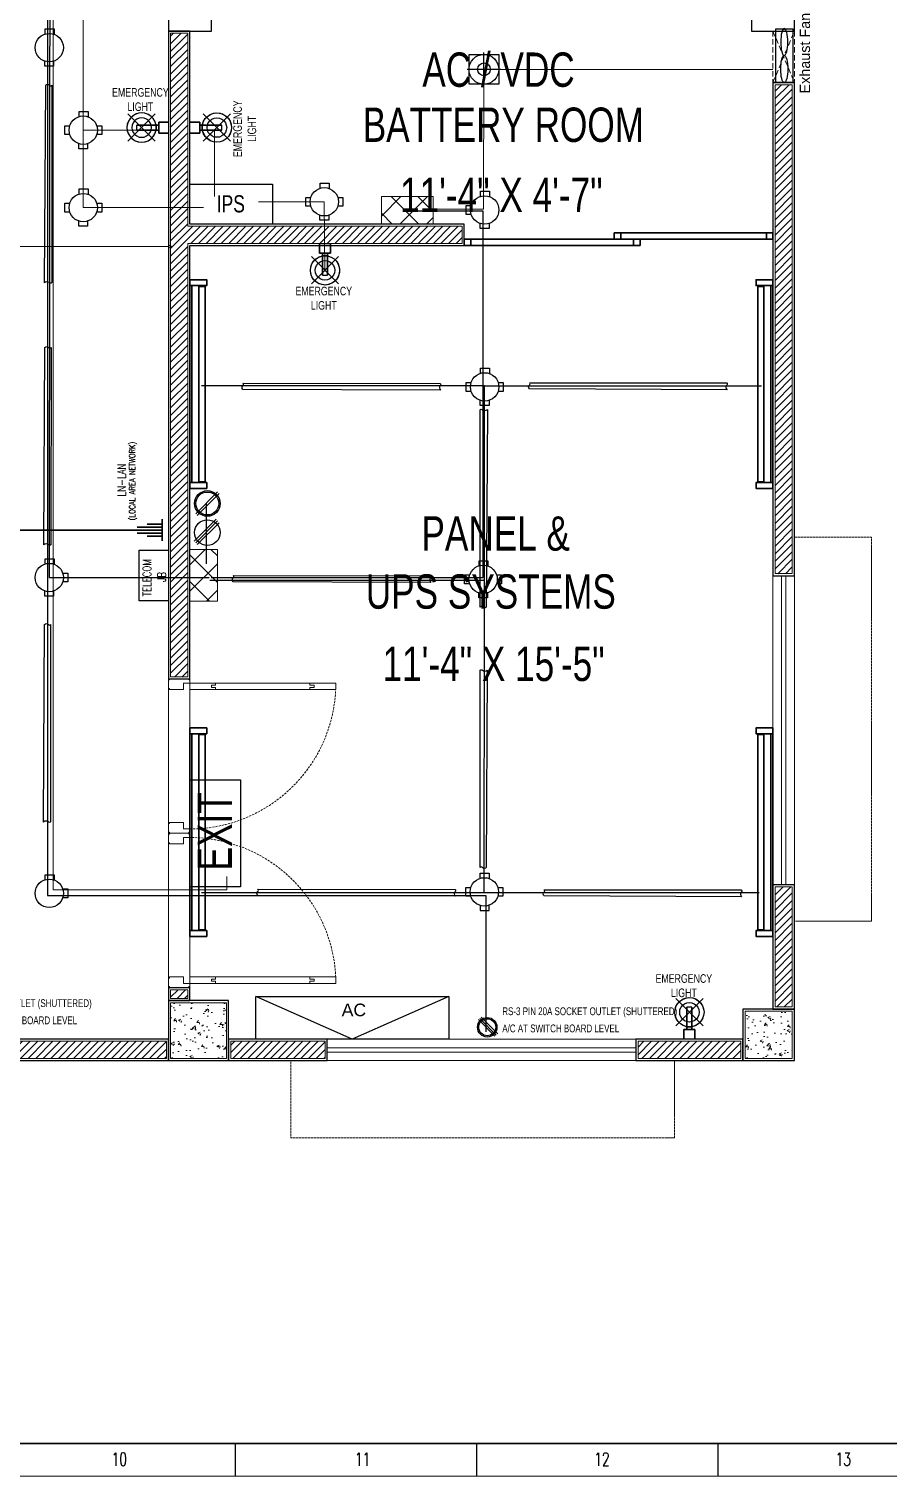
# Model space of a CAD drawing. Header units: inches. Extents: x 62 to 3150, y -3 to 634.
# Drawn here: x 577 to 777.4, y -3.2 to 334.1 of the extents above; entities that cross this region are included whole.
import ezdxf
from ezdxf.enums import TextEntityAlignment as Align

# ---------------------------------------------------------------- set-up
doc = ezdxf.new("R2010")
doc.units = ezdxf.units.IN
doc.header["$MEASUREMENT"] = 0
for name, pattern in [('DASH', [0.35, 0.25, -0.1]), ('DASHED', [0.75, 0.5, -0.25]), ('XREF-GROUND-A1$0$HIDDEN2', [0.1875, 0.125, -0.0625])]:
    doc.linetypes.add(name, pattern=pattern)
doc.layers.get('Defpoints').update_dxf_attribs({"lineweight": 0})
for name, color, linetype in [('Cables', 7, 'Continuous'), ('COLLUM', 1, 'Continuous'), ('dimention', 7, 'Continuous'), ('Exhaust Fans', 7, 'Continuous'), ('HVAC', 44, 'Continuous'), ('Layer 1', 7, 'Continuous'), ('Lights', 7, 'Continuous'), ('Plant Layout', 7, 'Continuous'), ('Sockets', 7, 'Continuous'), ('wall 05', 252, 'Continuous')]:
    doc.layers.add(name, color=color, linetype=linetype)
for name, color, linetype, lineweight in [('DOOR', 115, 'Continuous', 15), ('E-LAN', 6, 'Continuous', 30), ('E-WTL-Wall-Tube-Light', 7, 'Continuous', 30), ('Glass', 5, 'Continuous', 9), ('HACTH', 8, 'Continuous', 9), ('Plaster Line', 252, 'Continuous', 15), ('Sunshed', 5, 'Continuous', 15), ('Switchboard', 30, 'Continuous', 13), ('Text', 252, 'Continuous', 15), ('WINDOW', 140, 'Continuous', 9)]:
    doc.layers.add(name, color=color, linetype=linetype, lineweight=lineweight)
doc.styles.get("Standard").update_dxf_attribs({"font": 'arial.ttf'})
doc.styles.add('Swiss721', font='swisscl.ttf')
doc.styles.add('TAVE1', font='ROMANS.shx', dxfattribs={"width": 0.75})
doc.styles.add('TEG BORDER', font='txt_qlt.shx', dxfattribs={"width": 0.7, "bigfont": 'hztxt.shx'})
pattern_1 = [(50, (-410343.6595, -241873.729), (5.37945137, -0.470641012), [0.5625, -6.1875]), (355, (-410343.6595, -241873.729), (-1.040635, 5.641441), [0.45, -4.95]), (100.4514, (-410343.211, -241873.7683), (4.338820363, 5.170796565), [0.478051425, -5.25856584]), (46.1842, (-410343.6595, -241872.229), (8.004307865, -1.24139261), [0.84375, -9.28125]), (96.6356, (-410342.9925, -241872.3326), (7.00997029, 7.30588403), [0.71707716, -7.8878475]), (351.1842, (-410343.6595, -241872.229), (7.00996459, 7.3058895), [0.675, -7.425]), (21, (-410342.9095, -241872.604), (4.47680289, -3.01964168), [0.5625, -6.1875]), (326, (-410342.9095, -241872.604), (1.82486499, 5.43862534), [0.45, -4.95]), (71.4514, (-410342.5365, -241872.856), (6.301669714, 2.418978725), [0.478051425, -5.25856584]), (37.5, (-410343.6595, -241873.7291), (0.091198915, 2.496703904), [0, -4.89, 0, -5.025, 0, -4.96875]), (7.5, (-410343.6595, -241873.729), (1.973021531, 2.958087839), [0, -2.865, 0, -4.7775, 0, -1.89375]), (327.5, (-410345.332, -241873.7291), (4.003668271, -0.169161538), [0, -1.875, 0, -5.85, 0, -7.7625]), (317.5, (-410346.082, -241873.729), (4.37389627, 0.750787367), [0, -2.4375, 0, -3.885, 0, -5.5125])]

# ---------------------------------------------------------------- blocks, each defined once
blk = doc.blocks.new('A$C20C675F6')
at = {"layer": 'Defpoints'}
for points in [[(0.25, 72), (0.25, 71.75), (0, 71.75), (0, 72)], [(5, 72), (5, 71.75), (4.75, 71.75), (4.75, 72)], [(0.25, 36), (0.25, 36.25), (0, 36.25), (0, 36)], [(0.25, 36), (0.25, 35.75), (0, 35.75), (0, 36)], [(5, 36), (5, 36.25), (4.75, 36.25), (4.75, 36)], [(5, 36), (5, 35.75), (4.75, 35.75), (4.75, 36)], [(0.25, 0), (0.25, 0.25), (0, 0.25), (0, 0)], [(5, 0), (5, 0.25), (4.75, 0.25), (4.75, 0)]]:
    blk.add_lwpolyline(points, close=True, dxfattribs=at)
at = {"layer": 'DOOR'}
for points in [[(5, 71), (3.5, 71), (3.5, 69.5), (0.25, 69.5), (0.25, 69.75), (0, 69.75), (0, 71.75), (0.25, 71.75), (0.25, 72), (4.75, 72), (4.75, 71.75), (5, 71.75), (5, 71)], [(10, 70.25), (10, 70), (11, 70), (11, 69.5), (5, 69.5), (5, 71), (11, 71), (11, 70.5), (10, 70.5), (10, 70.25), (10, 70.5), (11, 70.5), (11, 71), (33, 71), (33, 70.5), (34, 70.5), (34, 70), (33, 70), (33, 69.5), (11, 69.5), (39, 69.5), (39, 71), (33, 71)], [(5, 37), (3.5, 37), (3.5, 38.5), (0.25, 38.5), (0.25, 38.25), (0, 38.25), (0, 36.25), (0.25, 36.25), (0.25, 36), (4.75, 36), (4.75, 36.25), (5, 36.25), (5, 37)], [(5, 35), (3.5, 35), (3.5, 33.5), (0.25, 33.5), (0.25, 33.75), (0, 33.75), (0, 35.75), (0.25, 35.75), (0.25, 36), (4.75, 36), (4.75, 35.75), (5, 35.75), (5, 35)], [(5, 1), (3.5, 1), (3.5, 2.5), (0.25, 2.5), (0.25, 2.25), (0, 2.25), (0, 0.25), (0.25, 0.25), (0.25, 0), (4.75, 0), (4.75, 0.25), (5, 0.25), (5, 1)], [(10, 1.75), (10, 2), (11, 2), (11, 2.5), (5, 2.5), (5, 1), (11, 1), (11, 1.5), (10, 1.5), (10, 1.75), (10, 1.5), (11, 1.5), (11, 1), (33, 1), (33, 1.5), (34, 1.5), (34, 2), (33, 2), (33, 2.5), (11, 2.5), (39, 2.5), (39, 1), (33, 1)]]:
    blk.add_lwpolyline(points, dxfattribs=at)
at = {"layer": 'DOOR', "linetype": 'DASHED', "lineweight": 0}
for centre, start, end in [((4.98, 71.06), 270.0403, 357.3754), ((4.98, 0.94), 2.6246, 89.9597)]:
    blk.add_arc(centre, 34.06, start, end, dxfattribs=at)
at = {"layer": 'HACTH', "lineweight": 0, "ltscale": 10}
for p, q in [((0, 2.25), (0, 69.75)), ((5, 1.5), (5, 69.5))]:
    blk.add_line(p, q, dxfattribs=at)
blk = doc.blocks.new('tr')
at = {"layer": 'Plaster Line'}
for p, q in [((143968.45, 171283.63), (143927.45, 171283.63)), ((143927.45, 171283.63), (143927.45, 171279.63)), ((143968.45, 171279.63), (143968.45, 171283.63)), ((144100.45, 171283.63), (144053.45, 171283.63)), ((144053.45, 171283.63), (144053.45, 171279.63)), ((144100.45, 171279.63), (144100.45, 171283.63)), ((144226.45, 171283.63), (144185.45, 171283.63)), ((144185.45, 171283.63), (144185.45, 171279.63)), ((144226.45, 171279.63), (144226.45, 171283.63)), ((143927.45, 171279.63), (143968.45, 171279.63)), ((144053.45, 171279.63), (144100.45, 171279.63)), ((144185.45, 171279.63), (144226.45, 171279.63))]:
    blk.add_line(p, q, dxfattribs=at)
blk = doc.blocks.new('qm')
at = {"layer": 'wall 05'}
for p, q in [((143968.95, 171284.13), (143926.95, 171284.13)), ((143926.95, 171284.13), (143926.95, 171279.13)), ((143968.95, 171279.13), (143968.95, 171284.13)), ((144100.95, 171284.13), (144052.95, 171284.13)), ((144052.95, 171284.13), (144052.95, 171279.13)), ((144100.95, 171279.13), (144100.95, 171284.13)), ((144226.95, 171284.13), (144184.95, 171284.13)), ((144184.95, 171284.13), (144184.95, 171279.13)), ((144226.95, 171279.13), (144226.95, 171284.13)), ((143926.95, 171279.13), (143968.95, 171279.13)), ((144052.95, 171279.13), (144100.95, 171279.13)), ((144184.95, 171279.13), (144226.95, 171279.13))]:
    blk.add_line(p, q, dxfattribs=at)
blk = doc.blocks.new('bg')
at = {"layer": 'wall 05'}
for p, q in [((144263.99, 171284.13), (144240.95, 171284.13)), ((144240.95, 171284.13), (144240.95, 171279.13)), ((144263.99, 171279.13), (144263.99, 171284.13)), ((144360.95, 171284.13), (144335.99, 171284.13)), ((144335.99, 171284.13), (144335.99, 171279.13)), ((144360.95, 171279.13), (144360.95, 171284.13)), ((144240.95, 171279.13), (144263.99, 171279.13)), ((144335.99, 171279.13), (144360.95, 171279.13))]:
    blk.add_line(p, q, dxfattribs=at)
blk = doc.blocks.new('dp')
at = {"layer": 'Plaster Line'}
for p, q in [((144263.49, 171283.63), (144241.45, 171283.63)), ((144241.45, 171283.63), (144241.45, 171279.63)), ((144263.49, 171279.63), (144263.49, 171283.63)), ((144360.45, 171283.63), (144336.49, 171283.63)), ((144336.49, 171283.63), (144336.49, 171279.63)), ((144360.45, 171279.63), (144360.45, 171283.63)), ((144241.45, 171279.63), (144263.49, 171279.63)), ((144336.49, 171279.63), (144360.45, 171279.63))]:
    blk.add_line(p, q, dxfattribs=at)
blk = doc.blocks.new('252 BORDER A2')
at = {"linetype": 'Continuous'}
blk.add_line((5, 5), (489, 5), dxfattribs=at)
for p, q in [((371.25, 0), (371.25, 5)), ((408.37, 0), (408.37, 5)), ((445.5, 0), (445.5, 5))]:
    blk.add_line(p, q)
at = {"color": 5, "lineweight": 15}
blk.add_lwpolyline([(0, 420), (594, 420), (594, 0), (0, 0)], close=True, dxfattribs=at)
blk.add_lwpolyline([(5, 415), (589, 415), (589, 5), (5, 5)], close=True)
at = {"char_height": 2, "width": 2, "attachment_point": 7, "style": 'TEG BORDER'}
for s, insert in [('\\pi2.2204e-016;10', (352.17, 1.59)), ('\\pi0.3;11', (389.3, 1.59)), ('\\pi2.2204e-016;12', (426.42, 1.59)), ('\\pi2.2204e-016;13', (463.55, 1.59))]:
    blk.add_mtext(s, dxfattribs=dict(at, insert=insert))
blk = doc.blocks.new('ASDSAETR')
for p, q in [((51404, -7188.31), (51404, -7197.3)), ((51404, -7190.29), (51410.36, -7190.29)), ((51404, -7191.55), (51414.43, -7191.55)), ((51404, -7192.81), (51418.49, -7192.81)), ((51404, -7194.07), (51414.43, -7194.07)), ((51404, -7195.33), (51410.36, -7195.33))]:
    blk.add_line(p, q)
blk = doc.blocks.new('A$C63C712C3')
at = {"ltscale": 2}
for p, q in [((39.8, 42), (33.8, 42)), ((39.8, 15.9), (33.8, 15.9)), ((1230.6, 42), (1236.6, 42)), ((1230.6, 15.9), (1236.6, 15.9))]:
    blk.add_line(p, q, dxfattribs=at)
for points in [[(35.5, 102.6), (0, 102.6), (0, 0), (35.5, 0)], [(35.5, 102.6), (1235.5, 102.6), (1235.5, 90.2), (35.5, 90.2)], [(1235.5, 102.6), (1270.9, 102.6), (1270.9, 0), (1235.5, 0)], [(39.8, 47.6), (1230.6, 47.6), (1230.6, 10.1), (39.8, 10.1)]]:
    blk.add_lwpolyline(points, close=True, dxfattribs=at)

msp = doc.modelspace()

# ---------------------------------------------------------------- hatches: boundary and pattern name
at = {"layer": 'HACTH'}
h = msp.add_hatch(dxfattribs=at)
h.set_pattern_fill('ANSI31', color=256, scale=10, style=0)
h.set_pattern_definition([(45, (-410343.6595, -241873.7291), (-0.8838834765, 0.8838834765), [])])
h.paths.add_polyline_path([(436.02, 98.15), (436.02, 94.15), (483.02, 94.15), (483.02, 98.15)])
h.paths.add_polyline_path([(609.02, 94.15), (609.02, 98.15), (568.02, 98.15), (568.02, 94.15)])
h.paths.add_polyline_path([(624.02, 98.15), (624.02, 94.15), (646.06, 94.15), (646.06, 98.15)])
h.paths.add_polyline_path([(743.02, 94.15), (743.02, 98.15), (719.06, 98.15), (719.06, 94.15)])
h.paths.add_polyline_path([(751.02, 106.15), (755.02, 106.15), (755.02, 134.15), (751.02, 134.15)])
h.paths.add_polyline_path([(755.02, 231.22), (751.02, 231.22), (751.02, 207.15), (755.02, 207.15)])
h.paths.add_polyline_path([(751.02, 231.15), (755.02, 231.15), (755.02, 321.15), (751.02, 321.15)])
h.paths.add_polyline_path([(610.02, 183.15), (614.02, 183.15), (614.02, 284.15), (678.02, 284.15), (678.02, 288.15), (614.02, 288.15), (614.02, 333.15), (610.02, 333.15)])
h = msp.add_hatch(dxfattribs=at)
h.set_pattern_fill('ANSI31', color=256, scale=10, style=0)
h.set_pattern_definition([(45, (-140613.849, -171268.2484), (-0.8838834765, 0.8838834765), [])])
h.paths.add_polyline_path([(614.02, 108.15), (614.02, 110.15), (610.02, 110.15), (610.02, 108.15)])
h = msp.add_hatch(dxfattribs=at)
h.set_pattern_fill('AR-CONC', color=256, scale=0.75, style=0)
h.set_pattern_definition(pattern_1)
h.paths.add_polyline_path([(610.02, 94.15), (623.02, 94.15), (623.02, 107.15), (610.02, 107.15)])
h = msp.add_hatch(dxfattribs=at)
h.set_pattern_fill('AR-CONC', color=256, scale=0.75, style=0)
h.set_pattern_definition(pattern_1)
h.paths.add_polyline_path([(755.02, 105.15), (744.02, 105.15), (744.02, 94.15), (755.02, 94.15)])
at = {"layer": 'Switchboard'}
h = msp.add_hatch(dxfattribs=at)
h.set_pattern_fill('ANSI37', color=256, scale=35)
h.set_pattern_definition([(45, (396.569, -157.7323), (-3.093592, 3.093592), []), (135, (396.569, -157.7323), (-3.093592, -3.093592), [])])
h.paths.add_polyline_path([(671.23, 288.65), (671.23, 295.06), (659.17, 295.06), (659.17, 288.65)])
h = msp.add_hatch(dxfattribs=at)
h.set_pattern_fill('ANSI37', color=256, scale=35, angle=90)
h.set_pattern_definition([(135, (1067.3186, -61.844), (-3.093592, -3.093592), []), (225, (1067.3186, -61.844), (3.093592, -3.093592), [])])
h.paths.add_polyline_path([(620.93, 212.82), (614.52, 212.82), (614.52, 200.75), (620.93, 200.75)])

# ---------------------------------------------------------------- linework, layer by layer
at = {"color": 5, "lineweight": 20}
for p, q in [((582.62, 452.33), (582.62, 133.45)), ((623.15, 133.45), (623.15, 136.56)), ((582.62, 133.45), (623.15, 133.45))]:
    msp.add_line(p, q, dxfattribs=at)
at = {"color": 149, "lineweight": 20}
for p, q in [((589.63, 292.5), (589.63, 397.02)), ((589.63, 310.54), (602.67, 310.58)), ((620.22, 310.58), (620.22, 295.08)), ((630.48, 293.85), (645.86, 293.85)), ((645.86, 293.85), (646.02, 277.88)), ((617.71, 292.5), (589.63, 292.5))]:
    msp.add_line(p, q, dxfattribs=at)
for p, q in [((580.77, 332.96), (580.77, 334.13)), ((580.77, 334.13), (582.83, 334.13)), ((582.83, 334.13), (582.84, 332.89)), ((580.67, 325.47), (580.67, 326.64)), ((582.73, 325.47), (580.67, 325.47)), ((582.73, 326.64), (582.73, 325.47)), ((588.7, 313.71), (588.7, 314.88)), ((588.7, 314.88), (590.76, 314.88)), ((590.76, 314.88), (590.77, 313.65)), ((585.32, 309.5), (585.32, 311.57)), ((585.32, 311.57), (586.49, 311.57)), ((592.78, 311.57), (593.95, 311.57)), ((593.95, 311.57), (593.95, 309.5)), ((586.49, 309.5), (585.32, 309.5)), ((588.6, 306.23), (588.6, 307.4)), ((590.66, 307.4), (590.66, 306.23)), ((593.95, 309.5), (592.78, 309.5)), ((590.66, 306.23), (588.6, 306.23)), ((644.92, 297.03), (644.92, 298.2)), ((644.92, 298.2), (646.99, 298.2)), ((646.99, 298.2), (646.99, 296.96)), ((585.32, 291.46), (585.32, 293.53)), ((585.32, 293.53), (586.49, 293.53)), ((588.7, 295.67), (588.7, 296.84)), ((588.7, 296.84), (590.76, 296.84)), ((590.76, 296.84), (590.77, 295.61)), ((592.78, 293.53), (593.95, 293.53)), ((593.95, 293.53), (593.95, 291.46)), ((641.55, 292.82), (641.55, 294.88)), ((641.55, 294.88), (642.72, 294.88)), ((649, 294.88), (650.17, 294.88)), ((650.17, 294.88), (650.17, 292.82)), ((682.34, 295.13), (682.34, 296.3)), ((682.34, 296.3), (684.41, 296.3)), ((684.41, 296.3), (684.41, 295.06)), ((586.49, 291.46), (585.32, 291.46)), ((593.95, 291.46), (592.78, 291.46)), ((642.72, 292.82), (641.55, 292.82)), ((644.82, 289.54), (644.82, 290.71)), ((646.89, 290.71), (646.89, 289.54)), ((650.17, 292.82), (649, 292.82)), ((678.97, 290.92), (678.97, 292.98)), ((678.97, 292.98), (680.14, 292.98)), ((680.14, 290.92), (678.97, 290.92)), ((588.6, 288.19), (588.6, 289.35)), ((590.66, 288.19), (588.6, 288.19)), ((590.66, 289.35), (590.66, 288.19)), ((646.89, 289.54), (644.82, 289.54)), ((682.24, 287.64), (682.24, 288.81)), ((684.31, 287.64), (682.24, 287.64)), ((684.31, 288.81), (684.31, 287.64)), ((682.34, 253.87), (682.34, 255.04)), ((682.34, 255.04), (684.41, 255.04)), ((684.41, 255.04), (684.41, 253.81)), ((678.97, 249.66), (678.97, 251.73)), ((678.97, 251.73), (680.14, 251.73)), ((680.14, 249.66), (678.97, 249.66)), ((686.43, 251.73), (687.59, 251.73)), ((687.59, 249.66), (686.43, 249.66)), ((687.59, 251.73), (687.59, 249.66)), ((682.24, 246.39), (682.24, 247.56)), ((684.31, 246.39), (682.24, 246.39)), ((684.31, 247.56), (684.31, 246.39)), ((580.77, 209.44), (580.77, 210.61)), ((580.77, 210.61), (582.83, 210.61)), ((582.83, 210.61), (582.84, 209.37)), ((681.98, 209), (681.98, 210.17)), ((681.98, 210.17), (684.04, 210.17)), ((684.04, 210.17), (684.05, 208.94)), ((584.85, 207.3), (586.02, 207.3)), ((586.02, 207.3), (586.02, 205.23)), ((678.6, 204.79), (678.6, 206.86)), ((678.6, 206.86), (679.77, 206.86)), ((686.06, 206.86), (687.23, 206.86)), ((687.23, 206.86), (687.23, 204.79)), ((580.67, 201.95), (580.67, 203.12)), ((582.73, 203.12), (582.73, 201.95)), ((586.02, 205.23), (584.85, 205.23)), ((679.77, 204.79), (678.6, 204.79)), ((681.88, 201.52), (681.88, 202.68)), ((683.94, 202.68), (683.94, 201.52)), ((687.23, 204.79), (686.06, 204.79)), ((582.73, 201.95), (580.67, 201.95)), ((683.94, 201.52), (681.88, 201.52)), ((580.77, 135.82), (580.77, 136.99)), ((580.77, 136.99), (582.83, 136.99)), ((582.83, 136.99), (582.84, 135.76)), ((682.26, 136.16), (682.26, 137.33)), ((682.26, 137.33), (684.33, 137.33)), ((684.33, 137.33), (684.33, 136.09)), ((584.85, 133.68), (586.02, 133.68)), ((586.02, 131.61), (584.85, 131.61)), ((586.02, 133.68), (586.02, 131.61)), ((678.88, 131.95), (678.88, 134.02)), ((678.88, 134.02), (680.05, 134.02)), ((680.05, 131.95), (678.88, 131.95)), ((686.34, 134.02), (687.51, 134.02)), ((687.51, 131.95), (686.34, 131.95)), ((687.51, 134.02), (687.51, 131.95)), ((682.26, 129.81), (682.26, 128.64)), ((682.26, 128.64), (684.33, 128.64)), ((684.33, 128.64), (684.33, 129.88))]:
    msp.add_line(p, q)
at = {"color": 5, "linetype": 'XREF-GROUND-A1$0$HIDDEN2', "lineweight": 13, "ltscale": 10}
for p, q in [((750.52, 333.65), (755.52, 321.65)), ((750.52, 321.65), (755.52, 333.65)), ((750.52, 333.65), (750.52, 321.65)), ((755.52, 333.65), (755.52, 321.65)), ((755.52, 321.65), (750.52, 321.65))]:
    msp.add_line(p, q, dxfattribs=at)
at = {"color": 1}
for p, q in [((682.9, 291.7), (666.75, 291.7)), ((682.9, 206.3), (682.9, 291.7)), ((618.3, 223.57), (618.3, 209.46)), ((619.46, 206.3), (682.9, 206.3))]:
    msp.add_line(p, q, dxfattribs=at)
at = {"color": 6, "lineweight": 30}
msp.add_line((318.14, 217.32), (599.96, 217.32), dxfattribs=at)
at = {"color": 1}
msp.add_lwpolyline([(557.55, 536.74), (581.73, 536.74), (582.01, 536.74), (581.7, 206.26), (618.99, 206.26)], dxfattribs=at)
for points in [[(582.28, 275.01, -0.56347), (581.77, 275.01, 0.354322), (580.59, 274.94), (580.88, 321.01, -0.456322), (581.77, 321.01, 0.605884), (582.29, 321.01)], [(582.1, 213.92, -0.56347), (581.6, 213.92, 0.354322), (580.42, 213.85), (580.7, 259.92, -0.456322), (581.6, 259.92, 0.605884), (582.12, 259.92)], [(672.89, 251.52, -0.56347), (672.89, 251.02, 0.367924), (672.96, 249.91), (626.89, 250.12, -0.456322), (626.89, 251.02, 0.605884), (626.89, 251.54)], [(739.73, 251.65, -0.56347), (739.73, 251.14, 0.367924), (739.81, 250.04), (693.73, 250.25, -0.456322), (693.73, 251.14, 0.605884), (693.73, 251.67)], [(682.23, 245.34, -0.56347), (682.73, 245.34, 0.354322), (683.91, 245.41), (683.63, 199.33, -0.456322), (682.73, 199.34, 0.605884), (682.21, 199.34)], [(670.63, 206.69, -0.56347), (670.63, 206.18, 0.367924), (670.7, 205.08), (624.63, 205.29, -0.456322), (624.63, 206.18, 0.605884), (624.63, 206.7)], [(582, 149.33, -0.56347), (581.49, 149.33, 0.354322), (580.32, 149.26), (580.6, 195.33, -0.456322), (581.49, 195.33, 0.605884), (582.02, 195.33)], [(682.24, 184.63, -0.56347), (682.75, 184.63, 0.367924), (683.86, 184.7), (683.64, 138.63, -0.456322), (682.75, 138.63, 0.605884), (682.23, 138.63)], [(676.36, 133.57, -0.56347), (676.36, 133.07, 0.367924), (676.43, 131.96), (630.35, 132.17, -0.456322), (630.36, 133.07, 0.605884), (630.36, 133.59)], [(743.13, 133.43, -0.56347), (743.13, 132.93, 0.367924), (743.2, 131.82), (697.13, 132.03, -0.456322), (697.13, 132.93, 0.605884), (697.13, 133.45)]]:
    msp.add_lwpolyline(points, format="xyb", close=True)
for points in [[(633.79, 288.65), (614.52, 288.65), (614.52, 297.97), (633.79, 297.97)], [(602.7, 212.63), (609.52, 212.63), (609.52, 200.83), (602.7, 200.83)]]:
    msp.add_lwpolyline(points, close=True)
at = {"color": 4}
msp.add_lwpolyline([(614.52, 134.18), (614.52, 159.13), (626.35, 159.13), (626.35, 134.18)], close=True, dxfattribs=at)
for centre, radius in [((581.7, 329.79), 3.31), ((683.1, 324.72), 1.49), ((589.63, 310.54), 3.31), ((645.86, 293.85), 3.31), ((589.63, 292.5), 3.31), ((683.28, 291.95), 3.31), ((609.82, 283.4), 0.306), ((683.28, 250.7), 3.31), ((581.7, 206.26), 3.31), ((682.91, 205.83), 3.31), ((581.7, 132.65), 3.31), ((683.19, 132.98), 3.31)]:
    msp.add_circle(centre, radius)
at = {"layer": 'Cables', "color": 4}
for p, q in [((581.29, 536.09), (581.29, 132.17)), ((581.29, 132.17), (683.56, 132.17)), ((683.56, 132.17), (683.56, 100.36))]:
    msp.add_line(p, q, dxfattribs=at)
at = {"layer": 'Cables', "color": 3}
for p, q in [((683.23, 250.93), (617.25, 250.93)), ((683.23, 250.93), (747.82, 250.93)), ((619.14, 205.66), (683.23, 205.66)), ((617.22, 132.83), (747.28, 132.83))]:
    msp.add_line(p, q, dxfattribs=at)
msp.add_lwpolyline([(683.19, 132.83), (683.23, 195.63), (683.23, 250.93)], dxfattribs=at)
at = {"layer": 'COLLUM', "color": 2}
msp.add_line((750.52, 321.65), (755.52, 321.65), dxfattribs=at)
at = {"layer": 'COLLUM'}
for points in [[(609.52, 333.65), (619.52, 333.65), (619.52, 353.65), (609.52, 353.65)], [(745.52, 333.65), (755.52, 333.65), (755.52, 353.65), (745.52, 353.65)], [(609.52, 93.65), (623.52, 93.65), (623.52, 107.65), (609.52, 107.65)], [(743.52, 93.65), (755.52, 93.65), (755.52, 105.65), (743.52, 105.65)]]:
    msp.add_lwpolyline(points, close=True, dxfattribs=at)
at = {"layer": 'dimention', "color": 5, "lineweight": 30}
for p, q in [((678.52, 285.15), (750.52, 285.15)), ((678.52, 285.15), (678.52, 283.65)), ((678.52, 283.65), (719.52, 283.65)), ((680.02, 285.15), (680.02, 283.65)), ((713.52, 286.65), (750.52, 286.65)), ((713.52, 286.65), (713.52, 285.15)), ((715.02, 286.65), (715.02, 285.15)), ((718.02, 285.15), (718.02, 283.65)), ((719.52, 285.15), (719.52, 283.65)), ((749.02, 286.65), (749.02, 285.15)), ((750.52, 286.65), (750.52, 285.15))]:
    msp.add_line(p, q, dxfattribs=at)
at = {"layer": 'Exhaust Fans'}
msp.add_lwpolyline([(751.16, 334.2), (755.16, 334.2), (755.16, 321.65), (751.16, 321.65)], close=True, dxfattribs=at)
at = {"layer": 'Exhaust Fans', "extrusion": (0, 0, -1)}
msp.add_ellipse((753.16, 331.07), major_axis=(0, -3.14), ratio=0.260631, dxfattribs=at)
at = {"layer": 'Exhaust Fans'}
msp.add_ellipse((753.16, 324.79), major_axis=(0, 3.14), ratio=0.260631, dxfattribs=at)
at = {"layer": 'Glass', "ltscale": 10}
for points in [[(752.52, 134.65), (752.52, 206.65)], [(753.52, 134.65), (753.52, 206.65)], [(646.56, 96.65), (718.56, 96.65)], [(646.56, 95.65), (718.56, 95.65)]]:
    msp.add_lwpolyline(points, dxfattribs=at)
at = {"layer": 'HVAC'}
for p, q in [((652.38, 98.65), (629.87, 108.58)), ((674.89, 108.58), (652.38, 98.65))]:
    msp.add_line(p, q, dxfattribs=at)
msp.add_lwpolyline([(629.87, 108.58), (674.89, 108.58), (674.89, 98.65), (629.87, 98.65)], close=True, dxfattribs=at)
at = {"layer": 'Layer 1', "color": 1}
for points in [[(603.5, 314.57), (602.7, 314.52), (601.95, 314.32), (601.25, 313.92), (600.71, 313.42), (600.26, 312.77), (599.96, 312.03), (599.81, 311.28), (599.91, 310.48), (600.11, 309.73), (600.56, 309.09), (601.06, 308.54), (601.75, 308.09), (602.45, 307.84), (603.25, 307.74)], [(603.25, 314.57), (602.5, 314.47), (601.75, 314.22), (601.11, 313.82), (600.56, 313.27), (600.16, 312.62), (599.91, 311.93), (599.81, 311.13), (599.91, 310.38), (600.16, 309.68), (600.56, 309.04), (601.11, 308.49), (601.75, 308.09), (602.5, 307.84), (603.25, 307.74), (603.99, 307.84), (604.74, 308.09), (605.39, 308.49), (605.94, 309.04), (606.34, 309.68), (606.59, 310.38), (606.63, 311.13), (606.59, 311.93), (606.34, 312.62), (605.94, 313.27), (605.39, 313.82), (604.74, 314.22), (603.99, 314.47), (603.25, 314.57)], [(606.44, 307.99), (600.06, 314.32)], [(600.06, 307.99), (606.44, 314.32)], [(606.54, 311.98), (606.34, 312.62), (605.94, 313.27), (605.44, 313.77), (604.84, 314.17), (604.19, 314.42), (603.5, 314.57)], [(620.8, 314.57), (621.55, 314.47), (622.3, 314.22), (622.94, 313.82), (623.49, 313.27), (623.89, 312.62), (624.14, 311.93), (624.24, 311.13), (624.14, 310.38), (623.89, 309.68), (623.49, 309.04), (622.94, 308.49), (622.3, 308.09), (621.55, 307.84), (620.8, 307.74), (620.05, 307.84), (619.31, 308.09), (618.66, 308.49), (618.11, 309.04), (617.71, 309.68), (617.46, 310.38), (617.41, 311.13), (617.46, 311.93), (617.71, 312.62), (618.11, 313.27), (618.66, 313.82), (619.31, 314.22), (620.05, 314.47), (620.8, 314.57)], [(617.51, 311.98), (617.71, 312.62), (618.11, 313.27), (618.61, 313.77), (619.21, 314.17), (619.85, 314.42), (620.55, 314.57)], [(617.61, 307.99), (623.99, 314.32)], [(623.99, 307.99), (617.61, 314.32)], [(620.55, 314.57), (621.35, 314.52), (622.1, 314.32), (622.79, 313.92), (623.34, 313.42), (623.79, 312.77), (624.09, 312.03), (624.24, 311.28), (624.14, 310.48), (623.94, 309.73), (623.49, 309.09), (622.99, 308.54), (622.3, 308.09), (621.6, 307.84), (620.8, 307.74)], [(603.25, 313.42), (602.65, 313.37), (602.1, 313.12), (601.65, 312.77), (601.25, 312.27), (601.06, 311.73), (600.96, 311.13), (601.06, 310.58), (601.25, 310.03), (601.65, 309.53), (602.1, 309.19), (602.65, 308.94), (603.25, 308.89), (603.85, 308.94), (604.39, 309.19), (604.84, 309.53), (605.24, 310.03), (605.44, 310.58), (605.54, 311.13), (605.44, 311.73), (605.24, 312.27), (604.84, 312.77), (604.39, 313.12), (603.85, 313.37), (603.25, 313.42)], [(607.23, 311.73), (607.23, 310.58), (602.1, 310.58)], [(607.23, 311.73), (602.1, 311.73), (606.88, 311.73), (607.23, 311.73), (607.23, 310.58)], [(602.1, 310.58), (602.1, 311.73)], [(602.1, 310.58), (602.1, 311.73)], [(602.1, 310.58), (607.23, 310.58)], [(603.25, 307.74), (604.04, 307.84), (604.79, 308.09), (605.44, 308.54), (605.99, 309.14), (606.39, 309.83), (606.63, 310.58)], [(606.54, 311.98), (606.63, 311.73), (606.63, 310.58)], [(609.52, 309.88), (607.23, 309.88), (607.23, 312.42), (609.52, 312.42)], [(609.52, 312.42), (607.23, 312.42)], [(607.23, 312.42), (607.23, 309.88)], [(614.52, 309.88), (616.82, 309.88), (616.82, 312.42), (614.52, 312.42)], [(614.52, 312.42), (616.82, 312.42)], [(616.82, 312.42), (616.82, 309.88)], [(616.82, 311.73), (616.82, 310.58), (621.95, 310.58)], [(616.82, 311.73), (621.95, 311.73), (617.16, 311.73), (616.82, 311.73), (616.82, 310.58)], [(621.95, 310.58), (616.82, 310.58)], [(617.51, 311.98), (617.41, 311.73), (617.41, 310.58)], [(620.8, 307.74), (620, 307.84), (619.26, 308.09), (618.61, 308.54), (618.06, 309.14), (617.66, 309.83), (617.41, 310.58)], [(620.8, 313.42), (621.4, 313.37), (621.95, 313.12), (622.4, 312.77), (622.79, 312.27), (622.99, 311.73), (623.09, 311.13), (622.99, 310.58), (622.79, 310.03), (622.4, 309.53), (621.95, 309.19), (621.4, 308.94), (620.8, 308.89), (620.2, 308.94), (619.66, 309.19), (619.21, 309.53), (618.81, 310.03), (618.61, 310.58), (618.51, 311.13), (618.61, 311.73), (618.81, 312.27), (619.21, 312.77), (619.66, 313.12), (620.2, 313.37), (620.8, 313.42)], [(621.95, 310.58), (621.95, 311.73)], [(621.95, 310.58), (621.95, 311.73)], [(607.23, 309.88), (609.52, 309.88)], [(616.82, 309.88), (614.52, 309.88)], [(644.75, 284.15), (644.75, 281.86), (647.29, 281.86), (647.29, 284.15)], [(644.75, 284.15), (647.29, 284.15)], [(644.75, 281.86), (644.75, 284.15)], [(647.29, 284.15), (647.29, 281.86)], [(642.61, 277.88), (642.71, 278.67), (642.96, 279.42), (643.41, 280.07), (644.01, 280.62), (644.7, 281.01), (645.45, 281.26)], [(649.44, 277.88), (649.34, 277.13), (649.09, 276.38), (648.69, 275.73), (648.14, 275.19), (647.49, 274.79), (646.8, 274.54), (646, 274.44), (645.25, 274.54), (644.55, 274.79), (643.91, 275.19), (643.36, 275.73), (642.96, 276.38), (642.71, 277.13), (642.61, 277.88), (642.71, 278.62), (642.96, 279.37), (643.36, 280.02), (643.91, 280.57), (644.55, 280.97), (645.25, 281.21), (646, 281.26), (646.8, 281.21), (647.49, 280.97), (648.14, 280.57), (648.69, 280.02), (649.09, 279.37), (649.34, 278.62), (649.44, 277.88)], [(642.86, 281.06), (649.19, 274.69)], [(642.86, 274.69), (649.19, 281.06)], [(648.29, 277.88), (648.24, 277.28), (647.99, 276.73), (647.64, 276.28), (647.15, 275.88), (646.6, 275.68), (646, 275.58), (645.45, 275.68), (644.9, 275.88), (644.41, 276.28), (644.06, 276.73), (643.81, 277.28), (643.76, 277.88), (643.81, 278.47), (644.06, 279.02), (644.41, 279.47), (644.9, 279.87), (645.45, 280.07), (646, 280.17), (646.6, 280.07), (647.15, 279.87), (647.64, 279.47), (647.99, 279.02), (648.24, 278.47), (648.29, 277.88)], [(647.29, 281.86), (644.75, 281.86)], [(645.45, 276.73), (645.45, 281.86)], [(646.6, 281.86), (645.45, 281.86), (645.45, 276.73)], [(646.6, 281.86), (646.6, 276.73), (646.6, 281.51), (646.6, 281.86), (645.45, 281.86)], [(646.85, 281.16), (646.6, 281.26), (645.45, 281.26)], [(646.85, 281.16), (647.49, 280.97), (648.14, 280.57), (648.64, 280.07), (649.04, 279.47), (649.29, 278.82), (649.44, 278.13)], [(649.44, 278.13), (649.39, 277.33), (649.19, 276.58), (648.79, 275.88), (648.29, 275.34), (647.64, 274.89), (646.9, 274.59), (646.15, 274.44), (645.35, 274.54), (644.6, 274.74), (643.96, 275.19), (643.41, 275.68), (642.96, 276.38), (642.71, 277.08), (642.61, 277.88)], [(645.45, 276.73), (646.6, 276.73)], [(645.45, 276.73), (646.6, 276.73)], [(727.63, 104.68), (727.68, 105.48), (727.88, 106.23), (728.28, 106.92), (728.78, 107.47), (729.43, 107.92), (730.17, 108.22), (730.92, 108.37), (731.72, 108.27), (732.46, 108.07), (733.11, 107.62), (733.66, 107.12), (734.11, 106.42), (734.36, 105.73), (734.46, 104.93)], [(727.63, 104.93), (727.73, 105.68), (727.98, 106.42), (728.38, 107.07), (728.93, 107.62), (729.57, 108.02), (730.27, 108.27), (731.07, 108.37), (731.82, 108.27), (732.51, 108.02), (733.16, 107.62), (733.71, 107.07), (734.11, 106.42), (734.36, 105.68), (734.46, 104.93), (734.36, 104.18), (734.11, 103.44), (733.71, 102.79), (733.16, 102.24), (732.51, 101.84), (731.82, 101.59), (731.07, 101.54), (730.27, 101.59), (729.57, 101.84), (728.93, 102.24), (728.38, 102.79), (727.98, 103.44), (727.73, 104.18), (727.63, 104.93)], [(734.21, 101.74), (727.88, 108.12)], [(734.21, 108.12), (727.88, 101.74)], [(730.22, 101.64), (729.57, 101.84), (728.93, 102.24), (728.43, 102.74), (728.03, 103.34), (727.78, 103.98), (727.63, 104.68)], [(728.78, 104.93), (728.83, 105.53), (729.08, 106.08), (729.43, 106.52), (729.92, 106.92), (730.47, 107.12), (731.07, 107.22), (731.62, 107.12), (732.17, 106.92), (732.66, 106.52), (733.01, 106.08), (733.26, 105.53), (733.31, 104.93), (733.26, 104.33), (733.01, 103.78), (732.66, 103.34), (732.17, 102.94), (731.62, 102.74), (731.07, 102.64), (730.47, 102.74), (729.92, 102.94), (729.43, 103.34), (729.08, 103.78), (728.83, 104.33), (728.78, 104.93)], [(730.47, 100.94), (731.62, 100.94), (731.62, 106.08)], [(730.47, 100.94), (730.47, 106.08), (730.47, 101.29), (730.47, 100.94), (731.62, 100.94)], [(731.62, 106.08), (730.47, 106.08)], [(731.62, 106.08), (730.47, 106.08)], [(731.62, 106.08), (731.62, 100.94)], [(734.46, 104.93), (734.36, 104.13), (734.11, 103.39), (733.66, 102.74), (733.06, 102.19), (732.36, 101.79), (731.62, 101.54)], [(730.22, 101.64), (730.47, 101.54), (731.62, 101.54)], [(732.31, 98.65), (732.31, 100.94), (729.77, 100.94), (729.77, 98.65)], [(729.77, 98.65), (729.77, 100.94)], [(729.77, 100.94), (732.31, 100.94)], [(732.31, 98.65), (729.77, 98.65)], [(732.31, 100.94), (732.31, 98.65)]]:
    msp.add_lwpolyline(points, dxfattribs=at)
at = {"layer": 'Lights', "color": 40}
for p, q in [((683.1, 320.78), (683.1, 328.66)), ((687.04, 324.72), (679.16, 324.72))]:
    msp.add_line(p, q, dxfattribs=at)
at = {"layer": 'Lights'}
msp.add_lwpolyline([(679.62, 328.2), (686.58, 328.2), (686.58, 321.24), (679.62, 321.24)], close=True, dxfattribs=at)
msp.add_circle((683.1, 324.72), 3.48, dxfattribs=at)
at = {"layer": 'Plant Layout', "lineweight": 13}
for p, q in [((609.52, 180.9), (609.52, 148.4)), ((614.52, 181.65), (614.52, 147.65)), ((614.52, 145.65), (614.52, 111.65)), ((609.52, 144.9), (609.52, 112.4))]:
    msp.add_line(p, q, dxfattribs=at)
at = {"layer": 'Plaster Line'}
for p, q in [((755.02, 134.15), (751.02, 134.15)), ((751.02, 134.15), (751.02, 106.15)), ((755.02, 106.15), (755.02, 134.15)), ((751.02, 106.15), (755.02, 106.15))]:
    msp.add_line(p, q, dxfattribs=at)
for points in [[(678.02, 288.15), (614.02, 288.15), (614.02, 333.15), (610.02, 333.15), (610.02, 183.15), (614.02, 183.15), (614.02, 284.15), (678.02, 284.15)], [(755.02, 321.15), (751.02, 321.15), (751.02, 207.17), (755.02, 207.17)], [(614.02, 110.15), (610.02, 110.15), (610.02, 108.15), (614.02, 108.15)], [(610.02, 94.15), (623.02, 94.15), (623.02, 107.15), (610.02, 107.15)], [(744.02, 94.15), (755.02, 94.15), (755.02, 105.15), (744.02, 105.15)]]:
    msp.add_lwpolyline(points, close=True, dxfattribs=at)
at = {"layer": 'Sockets', "color": 3}
for p, q in [((620.97, 226.24), (615.87, 221.13)), ((621.33, 225.82), (616.23, 220.72)), ((681.8, 103.22), (685.68, 99.34)), ((682.12, 103.5), (685.99, 99.62)), ((682.43, 103.78), (686.31, 99.9))]:
    msp.add_line(p, q, dxfattribs=at)
at = {"layer": 'Sockets', "color": 5}
for p, q in [((620.6, 219.87), (615.5, 214.77)), ((620.97, 219.46), (615.87, 214.36)), ((621.33, 219.05), (616.23, 213.95))]:
    msp.add_line(p, q, dxfattribs=at)
at = {"layer": 'Sockets', "color": 3}
for centre, radius in [((618.59, 223.52), 2.99), ((618.59, 223.52), 2.67), ((683.87, 101.42), 2.27), ((683.87, 101.42), 1.98)]:
    msp.add_circle(centre, radius, dxfattribs=at)
at = {"layer": 'Sockets', "color": 5}
msp.add_circle((618.59, 216.74), 2.99, dxfattribs=at)
at = {"layer": 'Sunshed', "linetype": 'DASH'}
for points in [[(755.52, 206.65), (755.52, 215.65), (773.52, 215.65), (773.52, 126.15), (773.52, 126.15), (755.52, 126.15), (755.52, 134.65)], [(718.56, 93.65), (727.56, 93.65), (727.56, 75.65), (638.06, 75.65), (638.06, 75.65), (638.06, 93.65), (646.56, 93.65)]]:
    msp.add_lwpolyline(points, dxfattribs=at)
at = {"layer": 'Switchboard'}
for points in [[(659.17, 295.06), (671.23, 295.06), (671.23, 288.65), (659.17, 288.65)], [(614.52, 200.75), (614.52, 212.82), (620.93, 212.82), (620.93, 200.75)]]:
    msp.add_lwpolyline(points, close=True, dxfattribs=at)
at = {"layer": 'Text', "color": 3}
for p, q in [((682.97, 292.16), (683.1, 324.72)), ((683.1, 324.72), (750.52, 324.72)), ((670.02, 292.16), (682.97, 292.16)), ((609.58, 283.39), (312.21, 283.39))]:
    msp.add_line(p, q, dxfattribs=at)
at = {"layer": 'wall 05'}
for p, q in [((755.52, 134.65), (750.52, 134.65)), ((750.52, 134.65), (750.52, 105.65)), ((755.52, 105.65), (755.52, 134.65)), ((750.52, 105.65), (755.52, 105.65))]:
    msp.add_line(p, q, dxfattribs=at)
for points in [[(678.52, 288.65), (614.52, 288.65), (614.52, 333.65), (609.52, 333.65), (609.52, 182.65), (614.52, 182.65), (614.52, 283.65), (678.52, 283.65)], [(614.52, 110.65), (609.52, 110.65), (609.52, 107.65), (614.52, 107.65)]]:
    msp.add_lwpolyline(points, close=True, dxfattribs=at)
at = {"layer": 'wall 05', "color": 5, "linetype": 'XREF-GROUND-A1$0$HIDDEN2', "lineweight": 13, "ltscale": 20}
msp.add_lwpolyline([(755.52, 333.65), (750.52, 333.65)], dxfattribs=at)
at = {"layer": 'wall 05'}
for points in [[(755.52, 230.65), (755.52, 321.65), (750.52, 321.65), (750.52, 230.65)], [(750.52, 231.15), (750.52, 231.15), (750.52, 206.65), (755.52, 206.65), (755.52, 231.15)]]:
    msp.add_lwpolyline(points, dxfattribs=at)
at = {"layer": 'WINDOW', "linetype": 'Continuous', "ltscale": 10}
for points in [[(750.52, 134.65), (750.52, 206.65)], [(755.52, 134.65), (755.52, 206.65)], [(646.56, 98.65), (718.56, 98.65)], [(646.56, 93.65), (718.56, 93.65)]]:
    msp.add_lwpolyline(points, dxfattribs=at)

# ---------------------------------------------------------------- block references
at = {"xscale": 1.5163271442, "yscale": 1.5163271442, "zscale": 1.5163271442}
msp.add_blockref('252 BORDER A2', (62.2, -3.19), dxfattribs=at)
at = {"layer": 'DOOR', "lineweight": 0}
msp.add_blockref('A$C20C675F6', (609.52, 110.65), dxfattribs=at)
at = {"layer": 'E-LAN', "lineweight": -2, "xscale": 0.5600000000000003, "yscale": 0.5600000000000003, "zscale": 0.5600000000000003, "rotation": 180}
msp.add_blockref('ASDSAETR', (29394.31, -3810.65), dxfattribs=at)
at = {"layer": 'E-WTL-Wall-Tube-Light', "lineweight": 0, "yscale": 0.03825770520678021, "zscale": 0.03825770521002791}
for p, xscale, rotation in [((618.45, 227.05), 0.03825770519629215, 90), ((746.6, 227.05), -0.03825770519629215, 270), ((618.45, 122.59), 0.03825770519629215, 90), ((746.6, 122.59), -0.03825770519629215, 270)]:
    msp.add_blockref('A$C63C712C3', p, dxfattribs=dict(at, xscale=xscale, rotation=rotation))
at = {"layer": 'HACTH'}
for name in ['bg', 'dp', 'qm', 'tr']:
    msp.add_blockref(name, (-143617.42, -171185.48), dxfattribs=at)

# ---------------------------------------------------------------- texts
msp.add_text('Exhaust Fan', height=2.3967, rotation=90).set_placement((759.18, 319.1))
at = {"layer": 'E-LAN', "lineweight": 0, "style": 'TAVE1', "width": 0.75}
for s, height, p in [('(LOCAL AREA NETWORK)', 1.3659, (601.71, 219.57)), ('LN-LAN', 1.951, (599.54, 225.17))]:
    msp.add_text(s, height=height, rotation=90, dxfattribs=at).set_placement(p)
at = {"layer": 'E-LAN', "color": 0, "lineweight": -3, "style": 'TAVE1', "width": 0.75}
for s, p in [('TELECOM', (605.46, 201.87)), ('JB', (608.89, 205.21))]:
    msp.add_text(s, height=1.951, rotation=90, dxfattribs=at).set_placement(p)
at = {"layer": 'HVAC'}
msp.add_text('AC', height=2.935, dxfattribs=at).set_placement((649.92, 104))
at = {"layer": 'Sockets', "color": 3, "style": 'Swiss721'}
for s, p in [('RS-3 PIN 20A SOCKET OUTLET (SHUTTERED)', (550.81, 106.14)), ('RS-3 PIN 20A SOCKET OUTLET (SHUTTERED)', (687.39, 104.25)), ('A/C AT SWITCH BOARD LEVEL', (560.94, 102.13)), ('A/C AT SWITCH BOARD LEVEL', (687.39, 100.25))]:
    msp.add_text(s, height=1.8137, dxfattribs=at).set_placement(p)
at = {"layer": 'Text', "style": 'Swiss721'}
for s, p in [('AC / VDC ', (687.64, 324.81)), ('BATTERY ROOM', (687.64, 311.81)), (' PANEL &', (684.71, 216.5)), ('UPS SYSTEMS', (684.71, 203))]:
    msp.add_text(s, height=8, dxfattribs=at).set_placement(p, align=Align.MIDDLE)
at = {"layer": 'Text', "color": 4, "char_height": 2, "width": 15.6576, "style": 'Swiss721'}
for insert, attachment_point in [((602.96, 314.99), 8), ((645.74, 274.04), 2), ((729.74, 113.79), 2)]:
    msp.add_mtext('EMERGENCY LIGHT ', dxfattribs=dict(at, insert=insert, attachment_point=attachment_point))
at = {"layer": 'Text', "color": 4, "attachment_point": 2, "rotation": 90, "style": 'Swiss721'}
for s, insert, char_height, width in [('EMERGENCY LIGHT ', (624.63, 310.87), 2, 15.6576), ('EXIT ', (616.31, 147.1), 8, 62.6303)]:
    msp.add_mtext(s, dxfattribs=dict(at, insert=insert, char_height=char_height, width=width))
at = {"layer": 'Text', "char_height": 8, "width": 62.6303, "attachment_point": 2, "style": 'Swiss721'}
for s, insert in [('\\A1;11\'-4" X 4\'-7"', (687.17, 299.47)), ('\\A1;11\'-4" X 15\'-5"', (685.36, 190.14))]:
    msp.add_mtext(s, dxfattribs=dict(at, insert=insert))
at = {"layer": 'Text', "color": 0, "insert": (624.04, 295.38), "char_height": 4, "width": 31.3151, "attachment_point": 2, "style": 'Swiss721'}
msp.add_mtext('IPS', dxfattribs=at)

doc.saveas('drawing.dxf')
